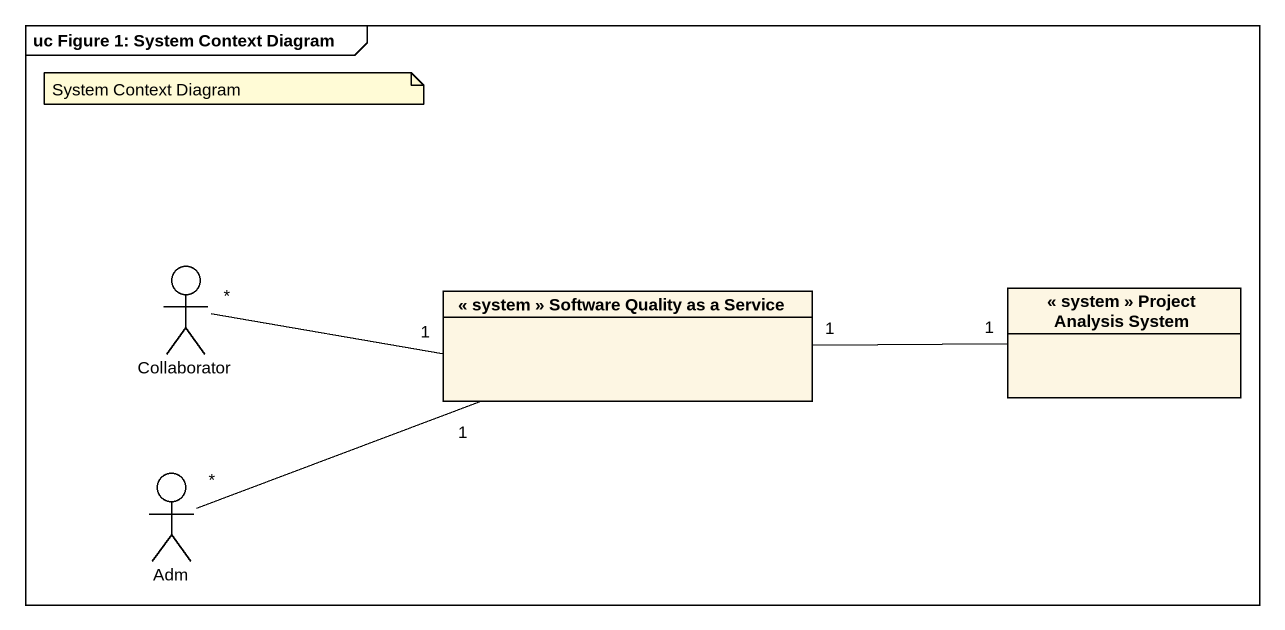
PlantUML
@startuml
mainframe uc Figure 1: System Context Diagram
allowmixing
hide circle
hide empty members
actor Collaborator
class "<< system >> Software Quality as a Service" as system_Software_Quality_as
class "<< system >> Project Analysis System" as system_Project_Analysis
actor Adm
system_Software_Quality_as "1" -left- "*" Collaborator
system_Software_Quality_as "1" -right- "1" system_Project_Analysis
system_Software_Quality_as "1" -left- "*" Adm
note as N1
  System Context Diagram
end note
@enduml
